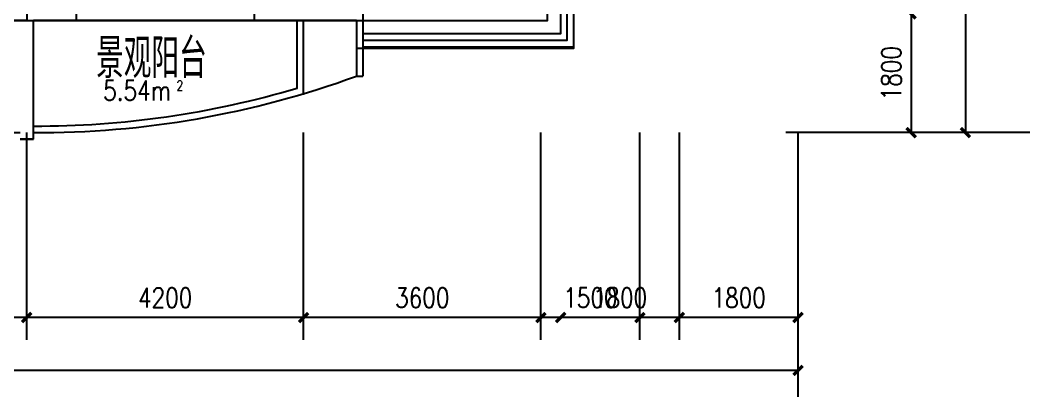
# Model space of a CAD drawing. Header units: millimetres. Extents: x 630 to 33459, y 325 to 36927.
# Drawn here: x 18145 to 33459, y 4095 to 9798 of the extents above; entities that cross this region are included whole.
import ezdxf
from ezdxf.enums import TextEntityAlignment as Align

# ---------------------------------------------------------------- set-up
doc = ezdxf.new("R2010")
doc.units = ezdxf.units.MM
for name, color, linetype in [('3', 7, 'Continuous'), ('AXIS', 3, 'Continuous'), ('JJ', 8, 'Continuous'), ('PUB_TEXT', 7, 'Continuous'), ('PUB_WINDW', 7, 'Continuous'), ('T', 7, 'Continuous'), ('WALL', 255, 'Continuous'), ('WINDOW', 2, 'Continuous')]:
    doc.layers.add(name, color=color, linetype=linetype)
doc.styles.add('DIM_FONT', font='SIMPLEX', dxfattribs={"width": 0.8})
doc.styles.add('HZ', font='txt', dxfattribs={"width": 0.7, "height": 5, "bigfont": 'hztxt'})
doc.styles.get("Standard").update_dxf_attribs({"font": 'arial.ttf'})
doc.dimstyles.new('AXIS', dxfattribs={"dimtxt": 300, "dimasz": 1, "dimexe": 250, "dimexo": 300, "dimgap": 0.09, "dimtad": 1, "dimdec": 0, "dimzin": 0, "dimdsep": 46, "dimtxsty": 'DIM_FONT', "dimblk": '_DIMX', "dimcen": 0.09, "dimse1": 1, "dimse2": 1, "dimclrt": 7, "dimadec": 0, "dimazin": 0, "dimtfac": 1, "dimtdec": 0, "dimtix": 1, "dimtmove": 2, "dimatfit": 3, "dimldrblk": '_DIMX', "dimfxl": 1, "dimtolj": 1, "dimtzin": 0, "dimarcsym": 0})

# ---------------------------------------------------------------- blocks, each defined once
blk = doc.blocks.new('_DIMX')
at = {"const_width": 50}
blk.add_lwpolyline([(-70, -70), (70, 70)], dxfattribs=at)
blk = doc.blocks.new('*D39')
at = {"color": 0, "linetype": 'ByBlock', "transparency": 16777216}
blk.add_line((631034, 404558), (629236, 404558), dxfattribs=at)
at = {"layer": 'DEFPOINTS', "color": 0, "linetype": 'ByBlock', "transparency": 16777216}
for p in [(629235, 407358), (631035, 407358), (629235, 404558)]:
    blk.add_point(p, dxfattribs=at)
at = {"color": 0, "linetype": 'ByBlock', "transparency": 16777216}
for p, rotation in [((629235, 404558), 179.9999999999889), ((631035, 404558), 359.9999999999889)]:
    blk.add_blockref('_DIMX', p, dxfattribs=dict(at, rotation=rotation))
at = {"color": 7, "linetype": 'ByBlock', "transparency": 16777216, "insert": (630135, 404858), "char_height": 300, "attachment_point": 5, "style": 'DIM_FONT'}
blk.add_mtext('\\A1;1800', dxfattribs=at)
blk = doc.blocks.new('*D41')
at = {"color": 0, "linetype": 'ByBlock', "transparency": 16777216}
blk.add_line((631034, 403758), (605836, 403758), dxfattribs=at)
at = {"layer": 'DEFPOINTS', "color": 0, "linetype": 'ByBlock', "transparency": 16777216}
for p in [(605835, 407358), (631035, 407358), (605835, 403758)]:
    blk.add_point(p, dxfattribs=at)
at = {"color": 0, "linetype": 'ByBlock', "transparency": 16777216}
for p, rotation in [((605835, 403758), 179.9999999999992), ((631035, 403758), 359.9999999999992)]:
    blk.add_blockref('_DIMX', p, dxfattribs=dict(at, rotation=rotation))
at = {"color": 7, "linetype": 'ByBlock', "transparency": 16777216, "insert": (618435, 404058), "char_height": 300, "attachment_point": 5, "style": 'DIM_FONT'}
blk.add_mtext('\\A1;25200', dxfattribs=at)
blk = doc.blocks.new('*D49')
at = {"color": 0, "linetype": 'ByBlock', "transparency": 16777216}
blk.add_line((623534, 404558), (619336, 404558), dxfattribs=at)
at = {"layer": 'DEFPOINTS', "color": 0, "linetype": 'ByBlock', "transparency": 16777216}
for p in [(619335, 407358), (623535, 407358), (619335, 404558)]:
    blk.add_point(p, dxfattribs=at)
at = {"color": 0, "linetype": 'ByBlock', "transparency": 16777216, "rotation": 180}
blk.add_blockref('_DIMX', (619335, 404558), dxfattribs=at)
at = {"color": 0, "linetype": 'ByBlock', "transparency": 16777216}
blk.add_blockref('_DIMX', (623535, 404558), dxfattribs=at)
at = {"color": 7, "linetype": 'ByBlock', "transparency": 16777216, "insert": (621435, 404858), "char_height": 300, "attachment_point": 5, "style": 'DIM_FONT'}
blk.add_mtext('\\A1;4200', dxfattribs=at)
blk = doc.blocks.new('*D52')
at = {"color": 0, "linetype": 'ByBlock', "transparency": 16777216}
blk.add_line((619334, 404558), (615136, 404558), dxfattribs=at)
at = {"layer": 'DEFPOINTS', "color": 0, "linetype": 'ByBlock', "transparency": 16777216}
for p in [(615135, 407358), (619335, 407358), (615135, 404558)]:
    blk.add_point(p, dxfattribs=at)
at = {"color": 0, "linetype": 'ByBlock', "transparency": 16777216, "rotation": 180}
blk.add_blockref('_DIMX', (615135, 404558), dxfattribs=at)
at = {"color": 0, "linetype": 'ByBlock', "transparency": 16777216}
blk.add_blockref('_DIMX', (619335, 404558), dxfattribs=at)
at = {"color": 7, "linetype": 'ByBlock', "transparency": 16777216, "insert": (617235, 404858), "char_height": 300, "attachment_point": 5, "style": 'DIM_FONT'}
blk.add_mtext('\\A1;4200', dxfattribs=at)
blk = doc.blocks.new('*D53')
at = {"color": 0, "linetype": 'ByBlock', "transparency": 16777216}
blk.add_line((627134, 404558), (623536, 404558), dxfattribs=at)
at = {"layer": 'DEFPOINTS', "color": 0, "linetype": 'ByBlock', "transparency": 16777216}
for p in [(623535, 407358), (627135, 407358), (623535, 404558)]:
    blk.add_point(p, dxfattribs=at)
at = {"color": 0, "linetype": 'ByBlock', "transparency": 16777216, "rotation": 180}
blk.add_blockref('_DIMX', (623535, 404558), dxfattribs=at)
at = {"color": 0, "linetype": 'ByBlock', "transparency": 16777216}
blk.add_blockref('_DIMX', (627135, 404558), dxfattribs=at)
at = {"color": 7, "linetype": 'ByBlock', "transparency": 16777216, "insert": (625335, 404858), "char_height": 300, "attachment_point": 5, "style": 'DIM_FONT'}
blk.add_mtext('\\A1;3600', dxfattribs=at)
blk = doc.blocks.new('*D54')
at = {"color": 0, "linetype": 'ByBlock', "transparency": 16777216}
blk.add_line((629234, 404558), (627436, 404558), dxfattribs=at)
at = {"layer": 'DEFPOINTS', "color": 0, "linetype": 'ByBlock', "transparency": 16777216}
for p in [(627435, 407358), (629235, 407358), (627435, 404558)]:
    blk.add_point(p, dxfattribs=at)
at = {"color": 0, "linetype": 'ByBlock', "transparency": 16777216, "rotation": 180}
blk.add_blockref('_DIMX', (627435, 404558), dxfattribs=at)
at = {"color": 0, "linetype": 'ByBlock', "transparency": 16777216}
blk.add_blockref('_DIMX', (629235, 404558), dxfattribs=at)
at = {"color": 7, "linetype": 'ByBlock', "transparency": 16777216, "insert": (628335, 404858), "char_height": 300, "attachment_point": 5, "style": 'DIM_FONT'}
blk.add_mtext('\\A1;1800', dxfattribs=at)
blk = doc.blocks.new('*D55')
at = {"color": 0, "linetype": 'ByBlock', "transparency": 16777216}
blk.add_line((628634, 404558), (627136, 404558), dxfattribs=at)
at = {"layer": 'DEFPOINTS', "color": 0, "linetype": 'ByBlock', "transparency": 16777216}
for p in [(627135, 407358), (628635, 407358), (627135, 404558)]:
    blk.add_point(p, dxfattribs=at)
at = {"color": 0, "linetype": 'ByBlock', "transparency": 16777216, "rotation": 180}
blk.add_blockref('_DIMX', (627135, 404558), dxfattribs=at)
at = {"color": 0, "linetype": 'ByBlock', "transparency": 16777216}
blk.add_blockref('_DIMX', (628635, 404558), dxfattribs=at)
at = {"color": 7, "linetype": 'ByBlock', "transparency": 16777216, "insert": (627885, 404858), "char_height": 300, "attachment_point": 5, "style": 'DIM_FONT'}
blk.add_mtext('\\A1;1500', dxfattribs=at)
blk = doc.blocks.new('*D67')
at = {"color": 0, "linetype": 'ByBlock', "transparency": 16777216}
blk.add_line((633573, 431357), (633573, 407359), dxfattribs=at)
at = {"layer": 'DEFPOINTS', "color": 0, "linetype": 'ByBlock', "transparency": 16777216}
for p in [(631373, 431358), (631373, 407358), (633573, 407358)]:
    blk.add_point(p, dxfattribs=at)
at = {"color": 0, "linetype": 'ByBlock', "transparency": 16777216}
for p, rotation in [((633573, 431358), 90), ((633573, 407358), 270)]:
    blk.add_blockref('_DIMX', p, dxfattribs=dict(at, rotation=rotation))
at = {"color": 7, "linetype": 'ByBlock', "transparency": 16777216, "insert": (633273, 418560), "char_height": 300, "attachment_point": 5, "rotation": 90, "style": 'DIM_FONT'}
blk.add_mtext('\\A1;24000', dxfattribs=at)
blk = doc.blocks.new('*D68')
at = {"color": 0, "linetype": 'ByBlock', "transparency": 16777216}
blk.add_line((632750, 409157), (632750, 407359), dxfattribs=at)
at = {"layer": 'DEFPOINTS', "color": 0, "linetype": 'ByBlock', "transparency": 16777216}
for p in [(630850, 409158), (630850, 407358), (632750, 407358)]:
    blk.add_point(p, dxfattribs=at)
at = {"color": 0, "linetype": 'ByBlock', "transparency": 16777216}
for p, rotation in [((632750, 409158), 90), ((632750, 407358), 270)]:
    blk.add_blockref('_DIMX', p, dxfattribs=dict(at, rotation=rotation))
at = {"color": 7, "linetype": 'ByBlock', "transparency": 16777216, "insert": (632450, 408258), "char_height": 300, "attachment_point": 5, "rotation": 90, "style": 'DIM_FONT'}
blk.add_mtext('\\A1;1800', dxfattribs=at)
blk = doc.blocks.new('1T4F83聚福元')
blk.add_line((6845.1, -3685), (6845.1, -3685))
at = {"layer": '3'}
for p, q in [((5295.1, -2840.7), (2595.1, -2840.7)), ((6044.8, -3966.2), (6044.8, -2840.7))]:
    blk.add_line(p, q, dxfattribs=at)
blk.add_lwpolyline([(1945.1, -4440.7, 0.0735624), (5944.8, -3864.8), (5944.8, -2840.7)], format="xyb", dxfattribs=at)
for centre, start, end in [((1691.8, 9610.8), 249.97205, 270.2176), ((1998.5, 9610.8), 269.7824, 290.02795)]:
    blk.add_arc(centre, 14151.6, start, end, dxfattribs=at)
at = {"layer": 'AXIS'}
for p, q in [((1845.1, -7678.1), (1845.1, -4540.7)), ((6045.1, -7678.1), (6045.1, -4540.7)), ((9645.1, -7678.1), (9645.1, -4540.7)), ((11145.1, -7678.1), (11145.1, -4540.7)), ((11745.1, -7678.1), (11745.1, -4540.7)), ((17060, -4540.7), (13360, -4540.7)), ((13545.1, -8540.7), (13545.1, -4540.7))]:
    blk.add_line(p, q, dxfattribs=at)
at = {"layer": 'WALL'}
for p, q in [((2595.1, -2640.7), (2595.1, -2840.7)), ((5295.1, -2640.7), (5295.1, -2840.7)), ((6945.1, -2640.7), (6945.1, -3685)), ((1945.1, -4640.7), (1945.1, -2840.7)), ((1945.1, -4640.7), (1945.1, -2840.7)), ((2595.1, -2840.7), (1945.1, -2840.7)), ((6845.1, -2840.7), (5295.1, -2840.7)), ((6845.1, -2840.7), (6845.1, -3685)), ((6845.1, -3685), (6945.1, -3685)), ((1945.1, -4640.7), (1745.1, -4640.7)), ((1745.1, -4640.7), (1945.1, -4640.7))]:
    blk.add_line(p, q, dxfattribs=at)
at = {"layer": 'WINDOW'}
for points in [[(-3154.9, -2840.7), (6845.1, -2840.7), (6845.1, -3262.8), (10145.1, -3262.8), (10145.1, -1840.7), (9745.1, -1840.7), (9745.1, 559.3), (11245.1, 559.3), (11245.1, 3109.3), (11645.1, 3109.3), (11645.1, 5109.3), (11245.1, 5109.3), (11245.1, 5859.3), (8845.1, 5859.3), (8845.1, 8059.3), (8845.1, 8059.3), (8829.2, 10259.3)], [(6945.1, -3240.7), (10145.1, -3240.7), (10145.1, -2040.7)], [(6945.1, -3040.7), (9945.1, -3040.7), (9945.1, -2040.7)], [(6945.1, -3140.7), (10045.1, -3140.7), (10045.1, -2040.7)]]:
    blk.add_lwpolyline(points, dxfattribs=at)
for points in [[(1845.1, 5759.3), (1845.1, -2840.7), (-6054.9, -2840.7), (-6054.9, 1859.3), (-7554.9, 1859.3), (-7554.9, 5859.3), (-5754.9, 5859.3), (-5754.9, 8059.3), (-5754.9, 8159.3), (-354.9, 8159.3), (-354.9, 5759.3), (-354.9, 5759.3)], [(7045.1, 8159.3), (7045.1, 8159.3), (1845.1, 8159.3), (1845.1, 5759.3), (1845.1, 5759.3), (1845.1, -2840.7), (9745.1, -2840.7), (9745.1, 559.3), (11245.1, 559.3), (11245.1, 5859.3), (7045.1, 5859.3)]]:
    blk.add_lwpolyline(points, close=True, dxfattribs=at)
at = {"layer": 'JJ', "oblique": -180, "text_generation_flag": 4, "width": 0.8, "flags": 9}
blk.add_attdef('XSIZE', (12307.9, 14297.8), '', height=0.441, rotation=90, dxfattribs=at)
at = {"layer": 'JJ', "style": 'DIM_FONT', "oblique": -180, "text_generation_flag": 4, "width": 0.8, "flags": 9}
for tag in ['XSIZE', 'YSIZE']:
    blk.add_attdef(tag, (12780.2, 14084.5), '', height=0.441, rotation=90, dxfattribs=at)
at = {"layer": 'PUB_TEXT', "style": 'DIM_FONT', "width": 0.8}
blk.add_text('5.54m', height=300, dxfattribs=at).set_placement((4033, -3902.8), align=Align.MIDDLE_RIGHT)
blk.add_text(' 2', height=150, dxfattribs=at).set_placement((4033, -3902.8))
at = {"layer": 'T', "style": 'HZ', "width": 0.7}
blk.add_text('景观阳台', height=600, dxfattribs=at).set_placement((2896.1, -3715.4))
at = {"layer": 'AXIS'}
dim = blk.add_linear_dim(base=(16082.9, -4540.7), p1=(13882.9, 19459.3), p2=(13882.9, -4540.7), angle=270, dimstyle='AXIS', dxfattribs=at)
dim.commit()
dim.dimension.update_dxf_attribs({"geometry": '*D67', "text_midpoint": (15782.9, 6661.2), "dimtype": 129, "insert": (-617490.3, -411899)})
for base, p1, p2, angle, picture, middle in [((15260, -4540.7), (13360, -2740.7), (13360, -4540.7), 270, '*D68', (14960, -3640.7)), ((9945.1, -7340.7), (11745.1, -4540.7), (9945.1, -4540.7), 0, '*D54', (10845.1, -7040.7))]:
    dim = blk.add_linear_dim(base=base, p1=p1, p2=p2, angle=angle, dimstyle='AXIS', dxfattribs=at)
    dim.commit()
    dim.dimension.update_dxf_attribs({"geometry": picture, "text_midpoint": middle, "insert": (-617490.3, -411899)})
for p2, distance, picture, middle in [((-11654.9, -4540.7), 3600, '*D41', (945.1, -7840.7)), ((11745.1, -4540.7), 2800, '*D39', (12645.1, -7040.7))]:
    dim = blk.add_aligned_dim(p1=(13545.1, -4540.7), p2=p2, distance=distance, dimstyle='AXIS', dxfattribs=at)
    dim.commit()
    dim.dimension.update_dxf_attribs({"geometry": picture, "text_midpoint": middle, "insert": (-617490.3, -411899)})
for base, p1, p2, picture, middle in [((-2354.9, -7340.7), (1845.1, -4540.7), (-2354.9, -4540.7), '*D52', (-254.9, -7040.7)), ((1845.1, -7340.7), (6045.1, -4540.7), (1845.1, -4540.7), '*D49', (3945.1, -7040.7)), ((6045.1, -7340.7), (9645.1, -4540.7), (6045.1, -4540.7), '*D53', (7845.1, -7040.7)), ((9645.1, -7340.7), (11145.1, -4540.7), (9645.1, -4540.7), '*D55', (10395.1, -7040.7))]:
    dim = blk.add_linear_dim(base=base, p1=p1, p2=p2, dimstyle='AXIS', dxfattribs=at)
    dim.commit()
    dim.dimension.update_dxf_attribs({"geometry": picture, "text_midpoint": middle, "insert": (-617490.3, -411899)})

msp = doc.modelspace()

# ---------------------------------------------------------------- block references
at = {"layer": 'PUB_WINDW'}
msp.add_blockref('1T4F83聚福元', (16399, 12636), dxfattribs=at)

doc.saveas('drawing.dxf')
